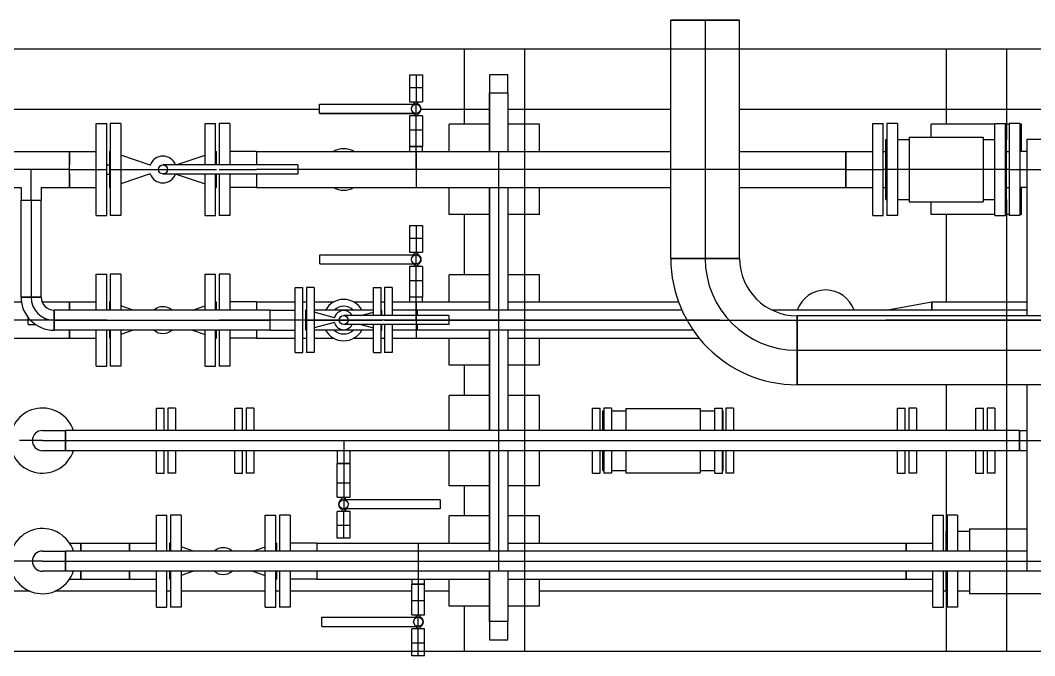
# Model space of a CAD drawing. Header units: inches. Extents: x 517790 to 538444, y 301815 to 302461.
# Drawn here: x 517889.94 to 517891.53, y 302294.278 to 302295.274 of the extents above; entities that cross this region are included whole.
import ezdxf

# ---------------------------------------------------------------- set-up
doc = ezdxf.new("R2010")
doc.units = ezdxf.units.IN
doc.header["$MEASUREMENT"] = 0
doc.layers.add('硅胶总平面底图 工艺装置区', color=253, linetype='Continuous')

msp = doc.modelspace()

# ---------------------------------------------------------------- linework, layer by layer
at = {"layer": '硅胶总平面底图 工艺装置区', "color": 253, "linetype": 'Continuous', "lineweight": -3}
for p, q in [((517891.0675, 302295.2736), (517890.9596, 302295.2736)), ((517890.9596, 302295.2736), (517891.0675, 302295.2736)), ((517890.9596, 302294.9005), (517890.9596, 302295.2736)), ((517891.0135, 302295.2736), (517891.0135, 302295.2736)), ((517891.0135, 302295.2736), (517891.0135, 302295.2736)), ((517891.0135, 302295.2736), (517891.0135, 302294.9005)), ((517891.0675, 302294.9005), (517891.0675, 302295.2736)), ((517889.1255, 302295.2287), (517890.9596, 302295.2287)), ((517890.6359, 302295.2287), (517890.7303, 302295.2287)), ((517890.6359, 302295.2287), (517890.6359, 302295.1107)), ((517890.7303, 302295.2287), (517890.7303, 302295.1107)), ((517890.7303, 302295.2287), (517890.7303, 302295.1343)), ((517890.9596, 302295.2287), (517891.0675, 302295.2287)), ((517891.0675, 302295.2287), (517891.5896, 302295.2287)), ((517891.3911, 302295.2287), (517891.3911, 302295.1107)), ((517891.3911, 302295.2287), (517891.4855, 302295.2287)), ((517891.4855, 302295.2287), (517891.4855, 302295.1107)), ((517891.4855, 302295.2287), (517891.4855, 302295.1343)), ((517890.5503, 302295.188), (517890.5604, 302295.188)), ((517890.5503, 302295.188), (517890.5503, 302295.1461)), ((517890.5604, 302295.188), (517890.5604, 302295.1678)), ((517890.5604, 302295.188), (517890.5705, 302295.188)), ((517890.5705, 302295.188), (517890.5705, 302295.1461)), ((517890.6757, 302295.1882), (517890.6757, 302295.1882)), ((517890.6757, 302295.1882), (517890.6757, 302295.1882)), ((517890.6757, 302295.1882), (517890.6757, 302295.1599)), ((517890.6757, 302295.1882), (517890.6757, 302295.1599)), ((517890.7041, 302295.1882), (517890.6757, 302295.1882)), ((517890.7041, 302295.1882), (517890.6757, 302295.1882)), ((517890.7041, 302295.1599), (517890.7041, 302295.1882)), ((517890.7041, 302295.1599), (517890.7041, 302295.1882)), ((517890.5604, 302295.1678), (517890.5503, 302295.1678)), ((517890.5604, 302295.1678), (517890.5604, 302295.1461)), ((517890.5705, 302295.1678), (517890.5604, 302295.1678)), ((517890.6757, 302295.1599), (517890.7041, 302295.1599)), ((517890.6757, 302295.1599), (517890.7041, 302295.1599)), ((517890.6757, 302295.1599), (517890.6757, 302295.1599)), ((517890.6757, 302295.1599), (517890.6757, 302295.1599)), ((517890.6757, 302295.0683), (517890.6757, 302295.1599)), ((517890.6757, 302295.1599), (517890.6757, 302295.0683)), ((517890.7041, 302295.1599), (517890.7041, 302295.0683)), ((517890.7041, 302295.1599), (517890.7041, 302295.0683)), ((517890.5503, 302295.1461), (517890.5604, 302295.1461)), ((517890.5503, 302295.1461), (517890.5503, 302295.146)), ((517890.5503, 302295.146), (517890.557, 302295.146)), ((517890.558, 302295.1428), (517890.557, 302295.1461)), ((517890.558, 302295.1428), (517890.557, 302295.146)), ((517890.5604, 302295.1461), (517890.5604, 302295.1461)), ((517890.5604, 302295.1461), (517890.5604, 302295.1461)), ((517890.5604, 302295.1461), (517890.5705, 302295.1461)), ((517890.5604, 302295.1238), (517890.5604, 302295.1461)), ((517890.5628, 302295.1428), (517890.5638, 302295.1461)), ((517890.5628, 302295.1428), (517890.5638, 302295.146)), ((517890.5638, 302295.146), (517890.5705, 302295.146)), ((517890.5705, 302295.1461), (517890.5705, 302295.146)), ((517889.1255, 302295.1343), (517890.4094, 302295.1343)), ((517890.4094, 302295.1349), (517890.4094, 302295.142)), ((517890.4094, 302295.142), (517890.5604, 302295.142)), ((517890.4094, 302295.1279), (517890.4094, 302295.1349)), ((517890.4094, 302295.1279), (517890.5604, 302295.1279)), ((517890.4094, 302295.1278), (517890.4094, 302295.1279)), ((517890.4094, 302295.1278), (517890.5563, 302295.1278)), ((517890.558, 302295.1271), (517890.557, 302295.1238)), ((517890.5628, 302295.1271), (517890.5638, 302295.1238)), ((517890.5686, 302295.1343), (517890.6757, 302295.1343)), ((517890.7041, 302295.1343), (517890.9596, 302295.1343)), ((517891.0675, 302295.1343), (517891.5594, 302295.1343)), ((517890.0593, 302295.0399), (517890.0593, 302295.1118)), ((517890.0593, 302295.1118), (517890.0758, 302295.1118)), ((517890.0758, 302295.0399), (517890.0758, 302295.1118)), ((517890.0814, 302295.1118), (517890.0814, 302295.0399)), ((517890.098, 302295.1118), (517890.0814, 302295.1118)), ((517890.098, 302295.1118), (517890.098, 302295.0399)), ((517890.2299, 302295.047), (517890.2299, 302295.1118)), ((517890.2299, 302295.1118), (517890.2464, 302295.1118)), ((517890.2464, 302295.047), (517890.2464, 302295.1118)), ((517890.252, 302295.1118), (517890.252, 302295.047)), ((517890.2686, 302295.1118), (517890.252, 302295.1118)), ((517890.2686, 302295.1118), (517890.2686, 302295.047)), ((517890.5604, 302295.1238), (517890.5503, 302295.1238)), ((517890.5503, 302295.1238), (517890.5503, 302295.0758)), ((517890.5604, 302295.1021), (517890.5604, 302295.1238)), ((517890.5705, 302295.1238), (517890.5604, 302295.1238)), ((517890.5705, 302295.1238), (517890.5705, 302295.0758)), ((517890.6757, 302295.1107), (517890.6123, 302295.1107)), ((517890.6123, 302295.0683), (517890.6123, 302295.1107)), ((517890.7539, 302295.1107), (517890.7041, 302295.1107)), ((517890.7303, 302295.1107), (517890.7303, 302294.9691)), ((517890.7539, 302295.0683), (517890.7539, 302295.1107)), ((517891.276, 302295.0399), (517891.276, 302295.1118)), ((517891.276, 302295.1118), (517891.2925, 302295.1118)), ((517891.2925, 302295.0399), (517891.2925, 302295.1118)), ((517891.2982, 302295.1118), (517891.2982, 302295.0399)), ((517891.3147, 302295.1118), (517891.2982, 302295.1118)), ((517891.3147, 302295.1118), (517891.3147, 302295.0399)), ((517891.3675, 302295.0904), (517891.3675, 302295.1107)), ((517891.4675, 302295.1107), (517891.3675, 302295.1107)), ((517891.4675, 302295.0399), (517891.4675, 302295.1118)), ((517891.4675, 302295.1118), (517891.4841, 302295.1118)), ((517891.4841, 302295.0399), (517891.4841, 302295.1118)), ((517891.4897, 302295.1107), (517891.4841, 302295.1107)), ((517891.4855, 302295.1107), (517891.4855, 302295.0866)), ((517891.4897, 302295.1118), (517891.4897, 302295.0399)), ((517891.5063, 302295.1118), (517891.4897, 302295.1118)), ((517891.5063, 302295.1118), (517891.5063, 302295.0399)), ((517891.5091, 302295.1107), (517891.5063, 302295.1107)), ((517891.5091, 302295.0683), (517891.5091, 302295.1107)), ((517890.5503, 302295.1021), (517890.5705, 302295.1021)), ((517890.5604, 302295.0758), (517890.5604, 302295.1021)), ((517891.2967, 302295.0399), (517891.2967, 302295.0866)), ((517891.2967, 302295.0866), (517891.2982, 302295.0866)), ((517891.3147, 302295.0866), (517891.3331, 302295.0866)), ((517891.3331, 302295.0904), (517891.4492, 302295.0904)), ((517891.3331, 302295.0904), (517891.3331, 302294.9894)), ((517891.4492, 302295.0904), (517891.4492, 302294.9894)), ((517891.4492, 302295.0866), (517891.4675, 302295.0866)), ((517891.4841, 302295.0866), (517891.4855, 302295.0866)), ((517891.4855, 302295.0399), (517891.4855, 302295.0866)), ((517891.5176, 302295.0871), (517891.5176, 302294.8106)), ((517891.5176, 302295.0871), (517891.5176, 302294.8106)), ((517891.612, 302295.0871), (517891.5176, 302295.0871)), ((517891.612, 302295.0871), (517891.5176, 302295.0871)), ((517889.8974, 302295.0683), (517890.0173, 302295.0683)), ((517890.0173, 302295.0114), (517890.0173, 302295.0683)), ((517890.0173, 302295.0399), (517890.0173, 302295.0683)), ((517890.0173, 302295.0683), (517890.0593, 302295.0683)), ((517890.0173, 302295.0683), (517890.0173, 302295.047)), ((517890.0173, 302295.0683), (517890.0173, 302295.0683)), ((517890.08, 302295.0683), (517890.08, 302295.0114)), ((517890.0814, 302295.0679), (517890.08, 302295.0683)), ((517890.2464, 302295.0679), (517890.2478, 302295.0683)), ((517890.2478, 302295.047), (517890.2478, 302295.0683)), ((517890.3105, 302295.0683), (517890.2686, 302295.0683)), ((517890.3105, 302295.0683), (517890.3105, 302295.047)), ((517890.3105, 302295.0683), (517890.3105, 302295.047)), ((517890.3105, 302295.0683), (517890.5604, 302295.0683)), ((517890.5503, 302295.0758), (517890.5604, 302295.0758)), ((517890.5503, 302295.0758), (517890.5503, 302295.0683)), ((517890.5503, 302295.0758), (517890.5503, 302295.0683)), ((517890.5604, 302295.0758), (517890.5503, 302295.0758)), ((517890.5604, 302295.0758), (517890.5604, 302295.0758)), ((517890.5604, 302295.0758), (517890.5604, 302295.0758)), ((517890.5604, 302295.0683), (517890.5604, 302295.0758)), ((517890.5604, 302295.0758), (517890.5705, 302295.0758)), ((517890.5604, 302295.0399), (517890.5604, 302295.0758)), ((517890.5705, 302295.0758), (517890.5604, 302295.0758)), ((517890.5604, 302295.0683), (517890.5604, 302295.0399)), ((517890.5604, 302295.0683), (517890.5604, 302295.0399)), ((517890.5604, 302295.0683), (517890.9596, 302295.0683)), ((517890.5705, 302295.0683), (517890.5705, 302295.0758)), ((517890.5705, 302295.0683), (517890.5705, 302295.0758)), ((517890.5705, 302295.0683), (517890.6757, 302295.0683)), ((517890.6899, 302295.0683), (517890.6899, 302294.4105)), ((517890.7041, 302295.0683), (517890.8472, 302295.0683)), ((517890.8472, 302295.0683), (517890.8472, 302295.0683)), ((517891.0675, 302295.0683), (517891.234, 302295.0683)), ((517891.1798, 302295.0683), (517891.1798, 302295.0683)), ((517891.234, 302295.0399), (517891.234, 302295.0683)), ((517891.234, 302295.0683), (517891.276, 302295.0683)), ((517891.234, 302295.0683), (517891.234, 302295.0399)), ((517891.2925, 302295.0683), (517891.2967, 302295.0683)), ((517891.4855, 302295.0683), (517891.4897, 302295.0683)), ((517891.5176, 302295.0683), (517891.5063, 302295.0683)), ((517890.0173, 302295.047), (517890.0173, 302295.047)), ((517890.0758, 302295.047), (517890.08, 302295.047)), ((517890.1441, 302295.0466), (517890.098, 302295.0622)), ((517890.1431, 302295.047), (517890.1442, 302295.047)), ((517890.3752, 302295.047), (517890.1639, 302295.047)), ((517890.1848, 302295.047), (517890.2299, 302295.0622)), ((517890.3752, 302295.047), (517890.3752, 302295.0399)), ((517890.0173, 302295.0399), (517889.8974, 302295.0399)), ((517889.9573, 302294.9919), (517889.9573, 302295.0399)), ((517890.0173, 302295.0399), (517890.0173, 302295.0399)), ((517890.0173, 302295.0399), (517890.0758, 302295.0399)), ((517890.0173, 302295.0114), (517890.0173, 302295.0399)), ((517890.0173, 302295.0328), (517890.0173, 302295.0328)), ((517890.0173, 302295.0328), (517890.0173, 302295.0114)), ((517890.0593, 302294.9679), (517890.0593, 302295.0399)), ((517890.0758, 302294.9679), (517890.0758, 302295.0399)), ((517890.0758, 302295.0328), (517890.08, 302295.0328)), ((517890.08, 302295.0399), (517890.2478, 302295.0399)), ((517890.0814, 302295.0399), (517890.0814, 302294.9679)), ((517890.098, 302295.0399), (517890.098, 302294.9679)), ((517890.1441, 302295.0331), (517890.098, 302295.0175)), ((517890.1431, 302295.0328), (517890.1442, 302295.0328)), ((517890.3752, 302295.0328), (517890.1639, 302295.0328)), ((517890.1848, 302295.0328), (517890.2299, 302295.0175)), ((517890.2299, 302294.9679), (517890.2299, 302295.0328)), ((517890.2464, 302294.9679), (517890.2464, 302295.0328)), ((517890.2478, 302295.0114), (517890.2478, 302295.0328)), ((517890.252, 302295.0399), (517890.3105, 302295.0399)), ((517890.252, 302295.0328), (517890.252, 302294.9679)), ((517890.2686, 302295.0328), (517890.2686, 302294.9679)), ((517890.3752, 302295.0399), (517890.3105, 302295.0399)), ((517890.3105, 302295.0328), (517890.3105, 302295.0114)), ((517890.3105, 302295.0328), (517890.3105, 302295.0114)), ((517890.3752, 302295.0399), (517890.3752, 302295.0328)), ((517890.5604, 302295.0399), (517890.3752, 302295.0399)), ((517890.5604, 302295.0399), (517890.5604, 302295.0399)), ((517890.8472, 302295.0399), (517890.5604, 302295.0399)), ((517890.9596, 302295.0399), (517890.5604, 302295.0399)), ((517890.5604, 302295.0399), (517890.5604, 302295.0114)), ((517890.5604, 302295.0399), (517890.5604, 302295.0114)), ((517890.5604, 302295.0399), (517890.5604, 302295.0399)), ((517890.5604, 302295.0399), (517890.5604, 302295.0399)), ((517891.0675, 302295.0399), (517890.9596, 302295.0399)), ((517891.234, 302295.0399), (517891.0675, 302295.0399)), ((517891.234, 302295.0399), (517891.2925, 302295.0399)), ((517891.234, 302295.0114), (517891.234, 302295.0399)), ((517891.234, 302295.0399), (517891.234, 302295.0114)), ((517891.276, 302294.9679), (517891.276, 302295.0399)), ((517891.2925, 302294.9679), (517891.2925, 302295.0399)), ((517891.2967, 302295.0399), (517891.2925, 302295.0399)), ((517891.4855, 302295.0399), (517891.2967, 302295.0399)), ((517891.2967, 302294.9931), (517891.2967, 302295.0399)), ((517891.2982, 302295.0399), (517891.2982, 302294.9679)), ((517891.3147, 302295.0399), (517891.3147, 302294.9679)), ((517891.4675, 302294.9679), (517891.4675, 302295.0399)), ((517891.4841, 302294.9679), (517891.4841, 302295.0399)), ((517891.4897, 302295.0399), (517891.4855, 302295.0399)), ((517891.4855, 302294.9931), (517891.4855, 302295.0399)), ((517891.4897, 302295.0399), (517891.5176, 302295.0399)), ((517891.4897, 302295.0399), (517891.4897, 302294.9679)), ((517891.5063, 302295.0399), (517891.5063, 302294.9679)), ((517891.5176, 302295.0399), (517891.5482, 302295.0399)), ((517889.8974, 302295.0114), (517889.9416, 302295.0114)), ((517889.9416, 302295.0114), (517889.9416, 302294.9919)), ((517889.9731, 302295.0114), (517890.0173, 302295.0114)), ((517889.9731, 302295.0114), (517889.9731, 302294.9919)), ((517890.0173, 302295.0114), (517890.0593, 302295.0114)), ((517890.0173, 302295.0114), (517890.0173, 302295.0114)), ((517890.0814, 302295.0119), (517890.08, 302295.0114)), ((517890.2464, 302295.0119), (517890.2478, 302295.0114)), ((517890.3105, 302295.0114), (517890.2686, 302295.0114)), ((517890.3105, 302295.0114), (517890.5604, 302295.0114)), ((517890.5604, 302295.0114), (517890.9596, 302295.0114)), ((517890.6123, 302294.9691), (517890.6123, 302295.0114)), ((517890.6757, 302294.8196), (517890.6757, 302295.0114)), ((517890.6757, 302295.0114), (517890.6757, 302294.8196)), ((517890.7041, 302295.0114), (517890.7041, 302294.8196)), ((517890.7041, 302295.0114), (517890.7041, 302294.8196)), ((517890.7539, 302294.9691), (517890.7539, 302295.0114)), ((517891.0675, 302295.0114), (517891.234, 302295.0114)), ((517891.234, 302295.0114), (517891.276, 302295.0114)), ((517891.2925, 302295.0114), (517891.2967, 302295.0114)), ((517891.4855, 302295.0114), (517891.4897, 302295.0114)), ((517891.5176, 302295.0114), (517891.5063, 302295.0114)), ((517891.5091, 302294.9691), (517891.5091, 302295.0114)), ((517889.9416, 302294.9919), (517889.9731, 302294.9919)), ((517889.9416, 302294.9919), (517889.9731, 302294.9919)), ((517889.9416, 302294.8398), (517889.9416, 302294.9919)), ((517889.9573, 302294.9919), (517889.9573, 302294.9919)), ((517889.9573, 302294.9919), (517889.9573, 302294.8398)), ((517889.9731, 302294.8398), (517889.9731, 302294.9919)), ((517891.2967, 302294.9931), (517891.2982, 302294.9931)), ((517891.3147, 302294.9931), (517891.3331, 302294.9931)), ((517891.3331, 302294.9894), (517891.4492, 302294.9894)), ((517891.3675, 302294.9691), (517891.3675, 302294.9894)), ((517891.4492, 302294.9931), (517891.4675, 302294.9931)), ((517891.4841, 302294.9931), (517891.4855, 302294.9931)), ((517891.4855, 302294.9931), (517891.4855, 302294.9691)), ((517890.0593, 302294.9679), (517890.0758, 302294.9679)), ((517890.098, 302294.9679), (517890.0814, 302294.9679)), ((517890.2299, 302294.9679), (517890.2464, 302294.9679)), ((517890.2686, 302294.9679), (517890.252, 302294.9679)), ((517890.6757, 302294.9691), (517890.6123, 302294.9691)), ((517890.6359, 302294.9691), (517890.6359, 302294.8747)), ((517890.7539, 302294.9691), (517890.7041, 302294.9691)), ((517890.7303, 302294.9691), (517890.7303, 302294.8747)), ((517891.276, 302294.9679), (517891.2925, 302294.9679)), ((517891.3147, 302294.9679), (517891.2982, 302294.9679)), ((517891.4675, 302294.9691), (517891.3675, 302294.9691)), ((517891.3911, 302294.9691), (517891.3911, 302294.8323)), ((517891.4675, 302294.9679), (517891.4841, 302294.9679)), ((517891.4897, 302294.9691), (517891.4841, 302294.9691)), ((517891.4855, 302294.9691), (517891.4855, 302294.8323)), ((517891.5063, 302294.9679), (517891.4897, 302294.9679)), ((517891.5091, 302294.9691), (517891.5063, 302294.9691)), ((517890.5504, 302294.952), (517890.5605, 302294.952)), ((517890.5504, 302294.952), (517890.5504, 302294.9101)), ((517890.5605, 302294.952), (517890.5605, 302294.9318)), ((517890.5605, 302294.952), (517890.5706, 302294.952)), ((517890.5706, 302294.952), (517890.5706, 302294.9101)), ((517890.5605, 302294.9318), (517890.5504, 302294.9318)), ((517890.5706, 302294.9318), (517890.5605, 302294.9318)), ((517890.5605, 302294.9318), (517890.5605, 302294.9101)), ((517890.4095, 302294.8989), (517890.4095, 302294.906)), ((517890.4095, 302294.906), (517890.5605, 302294.906)), ((517890.5504, 302294.9101), (517890.5605, 302294.9101)), ((517890.5581, 302294.9068), (517890.5571, 302294.9101)), ((517890.5605, 302294.8878), (517890.5605, 302294.9101)), ((517890.5605, 302294.9101), (517890.5605, 302294.9101)), ((517890.5605, 302294.9101), (517890.5605, 302294.9101)), ((517890.5605, 302294.9101), (517890.5706, 302294.9101)), ((517890.5629, 302294.9068), (517890.5639, 302294.9101)), ((517890.4095, 302294.8919), (517890.4095, 302294.8989)), ((517890.4095, 302294.8919), (517890.5605, 302294.8919)), ((517890.5706, 302294.8878), (517890.5504, 302294.8878)), ((517890.5504, 302294.8878), (517890.5504, 302294.8398)), ((517890.5581, 302294.8911), (517890.5571, 302294.8878)), ((517890.5605, 302294.8661), (517890.5605, 302294.8878)), ((517890.5629, 302294.8911), (517890.5639, 302294.8878)), ((517890.5706, 302294.8878), (517890.5706, 302294.8398)), ((517891.0675, 302294.9005), (517890.9596, 302294.9005)), ((517890.9596, 302294.9005), (517891.0675, 302294.9005)), ((517891.0135, 302294.9005), (517891.0135, 302294.9005)), ((517891.0135, 302294.9005), (517891.0135, 302294.9005)), ((517890.0593, 302294.8196), (517890.0593, 302294.8758)), ((517890.0593, 302294.8758), (517890.0758, 302294.8758)), ((517890.0758, 302294.8196), (517890.0758, 302294.8758)), ((517890.0814, 302294.8758), (517890.0814, 302294.8196)), ((517890.098, 302294.8758), (517890.0814, 302294.8758)), ((517890.098, 302294.8758), (517890.098, 302294.8196)), ((517890.2299, 302294.8196), (517890.2299, 302294.8758)), ((517890.2299, 302294.8758), (517890.2464, 302294.8758)), ((517890.2464, 302294.8196), (517890.2464, 302294.8758)), ((517890.252, 302294.8758), (517890.252, 302294.8196)), ((517890.2686, 302294.8758), (517890.252, 302294.8758)), ((517890.2686, 302294.8758), (517890.2686, 302294.8196)), ((517890.6757, 302294.8747), (517890.6123, 302294.8747)), ((517890.6123, 302294.8323), (517890.6123, 302294.8747)), ((517890.7539, 302294.8747), (517890.7041, 302294.8747)), ((517890.7303, 302294.8747), (517890.7303, 302294.7331)), ((517890.7539, 302294.8323), (517890.7539, 302294.8747)), ((517890.5504, 302294.8661), (517890.5706, 302294.8661)), ((517890.5605, 302294.8398), (517890.5605, 302294.8661)), ((517890.3709, 302294.8039), (517890.3709, 302294.8548)), ((517890.3709, 302294.8548), (517890.383, 302294.8548)), ((517890.383, 302294.8039), (517890.383, 302294.8548)), ((517890.3886, 302294.8548), (517890.3886, 302294.8039)), ((517890.4007, 302294.8548), (517890.3886, 302294.8548)), ((517890.4007, 302294.8548), (517890.4007, 302294.8039)), ((517890.4936, 302294.811), (517890.4936, 302294.8548)), ((517890.4936, 302294.8548), (517890.5056, 302294.8548)), ((517890.5056, 302294.811), (517890.5056, 302294.8548)), ((517890.5113, 302294.8548), (517890.5113, 302294.811)), ((517890.5233, 302294.8548), (517890.5113, 302294.8548)), ((517890.5233, 302294.8548), (517890.5233, 302294.811)), ((517889.919, 302294.8323), (517889.9421, 302294.8323)), ((517889.9731, 302294.8398), (517889.9416, 302294.8398)), ((517889.9416, 302294.8398), (517889.9731, 302294.8398)), ((517889.9573, 302294.8398), (517889.9573, 302294.8398)), ((517889.9573, 302294.8398), (517889.9573, 302294.8398)), ((517889.9746, 302294.8323), (517890.0173, 302294.8323)), ((517890.0173, 302294.8196), (517890.0173, 302294.8323)), ((517890.0173, 302294.8323), (517890.0593, 302294.8323)), ((517890.0173, 302294.8323), (517890.0173, 302294.8196)), ((517890.08, 302294.8323), (517890.08, 302294.8196)), ((517890.0814, 302294.8319), (517890.08, 302294.8323)), ((517890.1175, 302294.8196), (517890.098, 302294.8262)), ((517890.2104, 302294.8196), (517890.2299, 302294.8262)), ((517890.2464, 302294.8319), (517890.2478, 302294.8323)), ((517890.2478, 302294.8196), (517890.2478, 302294.8323)), ((517890.3105, 302294.8323), (517890.2686, 302294.8323)), ((517890.3105, 302294.8323), (517890.3105, 302294.8196)), ((517890.3105, 302294.8323), (517890.3105, 302294.8196)), ((517890.3105, 302294.8323), (517890.3709, 302294.8323)), ((517890.383, 302294.8323), (517890.3886, 302294.8323)), ((517890.4007, 302294.8323), (517890.4315, 302294.8323)), ((517890.463, 302294.8323), (517890.4936, 302294.8323)), ((517890.5056, 302294.8323), (517890.5113, 302294.8323)), ((517890.5233, 302294.8323), (517890.5605, 302294.8323)), ((517890.5504, 302294.8398), (517890.5504, 302294.8323)), ((517890.5706, 302294.8398), (517890.5504, 302294.8398)), ((517890.5605, 302294.8398), (517890.5605, 302294.8398)), ((517890.5605, 302294.8398), (517890.5605, 302294.8398)), ((517890.5605, 302294.8323), (517890.5605, 302294.8398)), ((517890.5605, 302294.8398), (517890.5605, 302294.8398)), ((517890.5605, 302294.8039), (517890.5605, 302294.8323)), ((517890.5605, 302294.8323), (517890.5605, 302294.7754)), ((517890.5605, 302294.8323), (517890.6757, 302294.8323)), ((517890.5706, 302294.8323), (517890.5706, 302294.8398)), ((517890.7041, 302294.8323), (517890.9717, 302294.8323)), ((517891.2967, 302294.8196), (517891.3686, 302294.8323)), ((517891.3686, 302294.8323), (517891.3686, 302294.8196)), ((517891.3686, 302294.8323), (517891.5176, 302294.8323)), ((517891.3686, 302294.8196), (517891.3686, 302294.8323)), ((517891.4855, 302294.8323), (517891.4855, 302294.7027)), ((517889.9933, 302294.7881), (517889.9933, 302294.8196)), ((517890.3321, 302294.8196), (517889.9933, 302294.8196)), ((517889.9933, 302294.8196), (517889.9933, 302294.7881)), ((517890.3321, 302294.8039), (517890.3321, 302294.8196)), ((517890.3321, 302294.8196), (517890.3709, 302294.8196)), ((517890.3321, 302294.7881), (517890.3321, 302294.8196)), ((517890.3872, 302294.8196), (517890.3872, 302294.7881)), ((517890.3886, 302294.8193), (517890.3872, 302294.8196)), ((517890.4472, 302294.8196), (517890.4007, 302294.8196)), ((517890.4326, 302294.8077), (517890.4007, 302294.8161)), ((517890.612, 302294.811), (517890.4471, 302294.811)), ((517890.4936, 302294.8196), (517890.4472, 302294.8196)), ((517890.474, 302294.811), (517890.4936, 302294.8161)), ((517890.5056, 302294.8193), (517890.5071, 302294.8196)), ((517890.5071, 302294.811), (517890.5071, 302294.8196)), ((517890.5621, 302294.8196), (517890.5233, 302294.8196)), ((517890.5621, 302294.8196), (517890.5621, 302294.811)), ((517890.5621, 302294.811), (517890.5621, 302294.8196)), ((517890.9769, 302294.8196), (517890.5621, 302294.8196)), ((517890.612, 302294.811), (517890.612, 302294.8039)), ((517891.5176, 302294.8196), (517891.1181, 302294.8196)), ((517891.1574, 302294.8106), (517891.1574, 302294.7027)), ((517891.1574, 302294.7027), (517891.1574, 302294.8106)), ((517893.5337, 302294.8106), (517891.1574, 302294.8106)), ((517891.2967, 302294.8196), (517891.2967, 302294.8196)), ((517891.2967, 302294.8196), (517891.2967, 302294.8196)), ((517891.2967, 302294.8196), (517891.2967, 302294.8196)), ((517889.9526, 302294.8039), (517889.919, 302294.8039)), ((517889.9526, 302294.8039), (517889.9526, 302294.8079)), ((517890.0173, 302294.8039), (517889.9526, 302294.8039)), ((517889.9526, 302294.7968), (517889.9526, 302294.8039)), ((517889.9526, 302294.7968), (517889.9646, 302294.7968)), ((517889.9933, 302294.8039), (517890.3321, 302294.8039)), ((517889.9933, 302294.8039), (517889.9933, 302294.8039)), ((517889.9933, 302294.8039), (517889.9933, 302294.8039)), ((517890.0758, 302294.8039), (517890.0173, 302294.8039)), ((517890.08, 302294.8039), (517890.2478, 302294.8039)), ((517890.3105, 302294.8039), (517890.252, 302294.8039)), ((517890.383, 302294.8039), (517890.3105, 302294.8039)), ((517890.383, 302294.8039), (517890.3321, 302294.8039)), ((517890.3321, 302294.7881), (517890.3321, 302294.8039)), ((517890.3709, 302294.7529), (517890.3709, 302294.8039)), ((517890.383, 302294.7529), (517890.383, 302294.8039)), ((517890.3872, 302294.8039), (517890.383, 302294.8039)), ((517890.3872, 302294.8039), (517890.5071, 302294.8039)), ((517890.4472, 302294.8039), (517890.3872, 302294.8039)), ((517890.3886, 302294.8039), (517890.3886, 302294.7529)), ((517890.4007, 302294.8039), (517890.4007, 302294.7529)), ((517890.4326, 302294.8001), (517890.4007, 302294.7917)), ((517890.612, 302294.7968), (517890.4471, 302294.7968)), ((517890.4472, 302294.8039), (517890.4472, 302294.8039)), ((517890.4472, 302294.8039), (517890.4472, 302294.8039)), ((517890.5605, 302294.8039), (517890.4472, 302294.8039)), ((517890.474, 302294.7968), (517890.4936, 302294.7917)), ((517890.4936, 302294.7529), (517890.4936, 302294.7968)), ((517890.5056, 302294.7529), (517890.5056, 302294.7968)), ((517890.5071, 302294.7881), (517890.5071, 302294.7968)), ((517890.5113, 302294.8039), (517890.5621, 302294.8039)), ((517890.5113, 302294.7968), (517890.5113, 302294.7529)), ((517890.5233, 302294.7968), (517890.5233, 302294.7529)), ((517891.036, 302294.8039), (517890.5605, 302294.8039)), ((517890.5605, 302294.8039), (517890.5605, 302294.8039)), ((517890.5605, 302294.8039), (517890.5605, 302294.8039)), ((517890.5621, 302294.8039), (517890.612, 302294.8039)), ((517890.5621, 302294.7968), (517890.5621, 302294.7881)), ((517890.5621, 302294.7881), (517890.5621, 302294.7968)), ((517890.612, 302294.8039), (517890.612, 302294.7968)), ((517890.612, 302294.8039), (517890.9848, 302294.8039)), ((517890.9848, 302294.8039), (517892.2714, 302294.8039)), ((517891.036, 302294.8039), (517891.1079, 302294.8039)), ((517891.3686, 302294.8039), (517891.2967, 302294.8039)), ((517891.9185, 302294.8039), (517891.3686, 302294.8039)), ((517890.3321, 302294.7881), (517889.9933, 302294.7881)), ((517890.0173, 302294.7754), (517890.0173, 302294.7881)), ((517890.0173, 302294.7881), (517890.0173, 302294.7754)), ((517890.0593, 302294.7319), (517890.0593, 302294.7881)), ((517890.0758, 302294.7319), (517890.0758, 302294.7881)), ((517890.08, 302294.7881), (517890.08, 302294.7754)), ((517890.0814, 302294.7881), (517890.0814, 302294.7319)), ((517890.098, 302294.7881), (517890.098, 302294.7319)), ((517890.1174, 302294.7881), (517890.098, 302294.7815)), ((517890.2104, 302294.7881), (517890.2299, 302294.7815)), ((517890.2299, 302294.7319), (517890.2299, 302294.7881)), ((517890.2464, 302294.7319), (517890.2464, 302294.7881)), ((517890.2478, 302294.7754), (517890.2478, 302294.7881)), ((517890.252, 302294.7881), (517890.252, 302294.7319)), ((517890.2686, 302294.7881), (517890.2686, 302294.7319)), ((517890.3105, 302294.7881), (517890.3105, 302294.7754)), ((517890.3105, 302294.7881), (517890.3105, 302294.7754)), ((517890.3321, 302294.7881), (517890.3709, 302294.7881)), ((517890.3886, 302294.7885), (517890.3872, 302294.7881)), ((517890.4472, 302294.7882), (517890.4007, 302294.7882)), ((517890.4936, 302294.7882), (517890.4472, 302294.7882)), ((517890.5056, 302294.7885), (517890.5071, 302294.7881)), ((517890.5621, 302294.7881), (517890.5233, 302294.7881)), ((517890.9946, 302294.7881), (517890.5621, 302294.7881)), ((517890.6757, 302294.6308), (517890.6757, 302294.7881)), ((517890.6757, 302294.7881), (517890.6757, 302294.6308)), ((517890.7041, 302294.7881), (517890.7041, 302294.6308)), ((517890.7041, 302294.7881), (517890.7041, 302294.6308)), ((517889.919, 302294.7754), (517890.0173, 302294.7754)), ((517890.0173, 302294.7754), (517890.0593, 302294.7754)), ((517890.0814, 302294.7759), (517890.08, 302294.7754)), ((517890.2464, 302294.7759), (517890.2478, 302294.7754)), ((517890.3105, 302294.7754), (517890.2686, 302294.7754)), ((517890.3105, 302294.7754), (517890.3709, 302294.7754)), ((517890.383, 302294.7754), (517890.3886, 302294.7754)), ((517890.4007, 302294.7754), (517890.4315, 302294.7754)), ((517890.463, 302294.7754), (517890.4936, 302294.7754)), ((517890.5056, 302294.7754), (517890.5113, 302294.7754)), ((517890.5233, 302294.7754), (517890.5605, 302294.7754)), ((517890.5605, 302294.7754), (517890.6757, 302294.7754)), ((517890.6123, 302294.7331), (517890.6123, 302294.7754)), ((517890.7041, 302294.7754), (517891.0042, 302294.7754)), ((517890.7539, 302294.7331), (517890.7539, 302294.7754)), ((517890.3709, 302294.7529), (517890.383, 302294.7529)), ((517890.4007, 302294.7529), (517890.3886, 302294.7529)), ((517890.4936, 302294.7529), (517890.5056, 302294.7529)), ((517890.5233, 302294.7529), (517890.5113, 302294.7529)), ((517891.1574, 302294.7567), (517891.1574, 302294.7567)), ((517891.1574, 302294.7567), (517891.1574, 302294.7567)), ((517891.1574, 302294.7567), (517893.5337, 302294.7567)), ((517890.0593, 302294.7319), (517890.0758, 302294.7319)), ((517890.098, 302294.7319), (517890.0814, 302294.7319)), ((517890.2299, 302294.7319), (517890.2464, 302294.7319)), ((517890.2686, 302294.7319), (517890.252, 302294.7319)), ((517890.6757, 302294.7331), (517890.6123, 302294.7331)), ((517890.6359, 302294.7331), (517890.6359, 302294.6859)), ((517890.7539, 302294.7331), (517890.7041, 302294.7331)), ((517890.7303, 302294.7331), (517890.7303, 302294.6859)), ((517893.5337, 302294.7027), (517891.1574, 302294.7027)), ((517891.3911, 302294.7027), (517891.3911, 302294.6308)), ((517891.4855, 302294.7027), (517891.4855, 302294.6308)), ((517891.5176, 302294.7027), (517891.5176, 302294.4263)), ((517891.5176, 302294.7027), (517891.5176, 302294.4263)), ((517890.6757, 302294.6859), (517890.6123, 302294.6859)), ((517890.6123, 302294.6308), (517890.6123, 302294.6859)), ((517890.7539, 302294.6859), (517890.7041, 302294.6859)), ((517890.7303, 302294.6859), (517890.7303, 302294.5443)), ((517890.7539, 302294.6308), (517890.7539, 302294.6859)), ((517890.1538, 302294.6308), (517890.1538, 302294.666)), ((517890.1538, 302294.666), (517890.1659, 302294.666)), ((517890.1659, 302294.6308), (517890.1659, 302294.666)), ((517890.1715, 302294.666), (517890.1715, 302294.6308)), ((517890.1835, 302294.666), (517890.1715, 302294.666)), ((517890.1835, 302294.666), (517890.1835, 302294.6308)), ((517890.2765, 302294.6308), (517890.2765, 302294.666)), ((517890.2765, 302294.666), (517890.2885, 302294.666)), ((517890.2885, 302294.6308), (517890.2885, 302294.666)), ((517890.2941, 302294.666), (517890.2941, 302294.6308)), ((517890.3062, 302294.666), (517890.2941, 302294.666)), ((517890.3062, 302294.666), (517890.3062, 302294.6308)), ((517890.8368, 302294.6308), (517890.8368, 302294.666)), ((517890.8368, 302294.666), (517890.8488, 302294.666)), ((517890.8488, 302294.6308), (517890.8488, 302294.666)), ((517890.8545, 302294.666), (517890.8545, 302294.6308)), ((517890.8665, 302294.666), (517890.8545, 302294.666)), ((517890.8665, 302294.666), (517890.8665, 302294.6308)), ((517890.8894, 302294.6656), (517891.0055, 302294.6656)), ((517890.8894, 302294.6656), (517890.8894, 302294.6308)), ((517891.0055, 302294.6656), (517891.0055, 302294.6308)), ((517891.0284, 302294.6308), (517891.0284, 302294.666)), ((517891.0284, 302294.666), (517891.0404, 302294.666)), ((517891.0404, 302294.6308), (517891.0404, 302294.666)), ((517891.046, 302294.666), (517891.046, 302294.6308)), ((517891.0581, 302294.666), (517891.046, 302294.666)), ((517891.0581, 302294.666), (517891.0581, 302294.6308)), ((517891.3149, 302294.6308), (517891.3149, 302294.666)), ((517891.3149, 302294.666), (517891.327, 302294.666)), ((517891.327, 302294.6308), (517891.327, 302294.666)), ((517891.3326, 302294.666), (517891.3326, 302294.6308)), ((517891.3446, 302294.666), (517891.3326, 302294.666)), ((517891.3446, 302294.666), (517891.3446, 302294.6308)), ((517891.4376, 302294.6308), (517891.4376, 302294.666)), ((517891.4376, 302294.666), (517891.4496, 302294.666)), ((517891.4496, 302294.6308), (517891.4496, 302294.666)), ((517891.4553, 302294.666), (517891.4553, 302294.6308)), ((517891.4673, 302294.666), (517891.4553, 302294.666)), ((517891.4673, 302294.666), (517891.4673, 302294.6308)), ((517890.853, 302294.6308), (517890.853, 302294.6618)), ((517890.853, 302294.6618), (517890.8545, 302294.6618)), ((517890.8665, 302294.6618), (517890.8894, 302294.6618)), ((517891.0055, 302294.6618), (517891.0284, 302294.6618)), ((517891.0404, 302294.6618), (517891.0418, 302294.6618)), ((517891.0418, 302294.6308), (517891.0418, 302294.6618)), ((517889.9751, 302294.6308), (517890.0111, 302294.6308)), ((517890.0111, 302294.6151), (517890.0111, 302294.6308)), ((517891.5061, 302294.6308), (517890.0111, 302294.6308)), ((517890.0111, 302294.6308), (517890.0111, 302294.5993)), ((517891.4855, 302294.6308), (517891.4855, 302294.5993)), ((517891.5061, 302294.6308), (517891.5061, 302294.5993)), ((517891.5061, 302294.6308), (517891.5176, 302294.6308)), ((517891.5061, 302294.6151), (517891.5061, 302294.6308)), ((517889.9751, 302294.6151), (517889.9392, 302294.6151)), ((517889.9751, 302294.6151), (517890.0111, 302294.6151)), ((517890.0111, 302294.6151), (517891.5061, 302294.6151)), ((517890.0111, 302294.5993), (517890.0111, 302294.6151)), ((517890.0111, 302294.6151), (517890.0111, 302294.6151)), ((517890.0111, 302294.6151), (517890.0111, 302294.6151)), ((517890.4471, 302294.6151), (517890.4471, 302294.5993)), ((517891.5061, 302294.6151), (517891.5061, 302294.6151)), ((517891.5061, 302294.6151), (517891.5061, 302294.6151)), ((517891.5061, 302294.6151), (517891.5176, 302294.6151)), ((517891.5061, 302294.5993), (517891.5061, 302294.6151)), ((517891.5176, 302294.6151), (517891.5421, 302294.6151)), ((517890.0111, 302294.5993), (517889.9751, 302294.5993)), ((517891.5061, 302294.5993), (517890.0111, 302294.5993)), ((517890.1538, 302294.5641), (517890.1538, 302294.5993)), ((517890.1659, 302294.5641), (517890.1659, 302294.5993)), ((517890.1715, 302294.5993), (517890.1715, 302294.5641)), ((517890.1835, 302294.5993), (517890.1835, 302294.5641)), ((517890.2765, 302294.5641), (517890.2765, 302294.5993)), ((517890.2885, 302294.5641), (517890.2885, 302294.5993)), ((517890.2941, 302294.5993), (517890.2941, 302294.5641)), ((517890.3062, 302294.5993), (517890.3062, 302294.5641)), ((517890.437, 302294.5993), (517890.437, 302294.5791)), ((517890.4471, 302294.5993), (517890.4471, 302294.5791)), ((517890.4572, 302294.5791), (517890.4572, 302294.5993)), ((517890.6123, 302294.5443), (517890.6123, 302294.5993)), ((517890.6757, 302294.442), (517890.6757, 302294.5993)), ((517890.6757, 302294.5993), (517890.6757, 302294.442)), ((517890.7041, 302294.5993), (517890.7041, 302294.442)), ((517890.7041, 302294.5993), (517890.7041, 302294.442)), ((517890.7539, 302294.5443), (517890.7539, 302294.5993)), ((517890.8368, 302294.5641), (517890.8368, 302294.5993)), ((517890.8488, 302294.5641), (517890.8488, 302294.5993)), ((517890.853, 302294.5683), (517890.853, 302294.5993)), ((517890.8545, 302294.5993), (517890.8545, 302294.5641)), ((517890.8665, 302294.5993), (517890.8665, 302294.5641)), ((517890.8894, 302294.5993), (517890.8894, 302294.5646)), ((517891.0055, 302294.5993), (517891.0055, 302294.5646)), ((517891.0284, 302294.5641), (517891.0284, 302294.5993)), ((517891.0404, 302294.5641), (517891.0404, 302294.5993)), ((517891.0418, 302294.5683), (517891.0418, 302294.5993)), ((517891.046, 302294.5993), (517891.046, 302294.5641)), ((517891.0581, 302294.5993), (517891.0581, 302294.5641)), ((517891.3149, 302294.5641), (517891.3149, 302294.5993)), ((517891.327, 302294.5641), (517891.327, 302294.5993)), ((517891.3326, 302294.5993), (517891.3326, 302294.5641)), ((517891.3446, 302294.5993), (517891.3446, 302294.5641)), ((517891.3911, 302294.5993), (517891.3911, 302294.473)), ((517891.4376, 302294.5641), (517891.4376, 302294.5993)), ((517891.4496, 302294.5641), (517891.4496, 302294.5993)), ((517891.4553, 302294.5993), (517891.4553, 302294.5641)), ((517891.4673, 302294.5993), (517891.4673, 302294.5641)), ((517891.4855, 302294.5993), (517891.4855, 302294.4768)), ((517891.5176, 302294.5993), (517891.5061, 302294.5993)), ((517890.437, 302294.5791), (517890.4572, 302294.5791)), ((517890.437, 302294.5266), (517890.437, 302294.5791)), ((517890.4471, 302294.5791), (517890.437, 302294.5791)), ((517890.4471, 302294.5791), (517890.4471, 302294.5483)), ((517890.4471, 302294.5791), (517890.4471, 302294.5791)), ((517890.4471, 302294.5791), (517890.4471, 302294.5791)), ((517890.4572, 302294.5791), (517890.4471, 302294.5791)), ((517890.4572, 302294.5266), (517890.4572, 302294.5791)), ((517890.1538, 302294.5641), (517890.1659, 302294.5641)), ((517890.1835, 302294.5641), (517890.1715, 302294.5641)), ((517890.2765, 302294.5641), (517890.2885, 302294.5641)), ((517890.3062, 302294.5641), (517890.2941, 302294.5641)), ((517890.8368, 302294.5641), (517890.8488, 302294.5641)), ((517890.853, 302294.5683), (517890.8545, 302294.5683)), ((517890.8665, 302294.5641), (517890.8545, 302294.5641)), ((517890.8665, 302294.5683), (517890.8894, 302294.5683)), ((517890.8894, 302294.5646), (517891.0055, 302294.5646)), ((517891.0055, 302294.5683), (517891.0284, 302294.5683)), ((517891.0284, 302294.5641), (517891.0404, 302294.5641)), ((517891.0404, 302294.5683), (517891.0418, 302294.5683)), ((517891.0581, 302294.5641), (517891.046, 302294.5641)), ((517891.3149, 302294.5641), (517891.327, 302294.5641)), ((517891.3446, 302294.5641), (517891.3326, 302294.5641)), ((517891.4376, 302294.5641), (517891.4496, 302294.5641)), ((517891.4673, 302294.5641), (517891.4553, 302294.5641)), ((517890.4572, 302294.5483), (517890.437, 302294.5483)), ((517890.4471, 302294.5483), (517890.4471, 302294.5266)), ((517890.6757, 302294.5443), (517890.6123, 302294.5443)), ((517890.6359, 302294.5443), (517890.6359, 302294.4971)), ((517890.7539, 302294.5443), (517890.7041, 302294.5443)), ((517890.7303, 302294.5443), (517890.7303, 302294.4971)), ((517890.437, 302294.5266), (517890.4572, 302294.5266)), ((517890.4447, 302294.5233), (517890.4437, 302294.5266)), ((517890.4471, 302294.5266), (517890.4471, 302294.5043)), ((517890.5982, 302294.5225), (517890.4471, 302294.5225)), ((517890.4495, 302294.5233), (517890.4505, 302294.5266)), ((517890.5982, 302294.5225), (517890.5982, 302294.5154)), ((517890.4447, 302294.5076), (517890.4437, 302294.5043)), ((517890.5982, 302294.5084), (517890.4471, 302294.5084)), ((517890.4495, 302294.5076), (517890.4505, 302294.5043)), ((517890.5982, 302294.5154), (517890.5982, 302294.5084)), ((517890.1537, 302294.442), (517890.1537, 302294.4982)), ((517890.1537, 302294.4982), (517890.1702, 302294.4982)), ((517890.1702, 302294.442), (517890.1702, 302294.4982)), ((517890.1758, 302294.4982), (517890.1758, 302294.442)), ((517890.1924, 302294.4982), (517890.1758, 302294.4982)), ((517890.1924, 302294.4982), (517890.1924, 302294.442)), ((517890.3243, 302294.442), (517890.3243, 302294.4982)), ((517890.3243, 302294.4982), (517890.3408, 302294.4982)), ((517890.3408, 302294.442), (517890.3408, 302294.4982)), ((517890.3464, 302294.4982), (517890.3464, 302294.442)), ((517890.363, 302294.4982), (517890.3464, 302294.4982)), ((517890.363, 302294.4982), (517890.363, 302294.442)), ((517890.4471, 302294.5043), (517890.437, 302294.5043)), ((517890.437, 302294.4624), (517890.437, 302294.5043)), ((517890.4471, 302294.4826), (517890.4471, 302294.5043)), ((517890.4471, 302294.5043), (517890.4471, 302294.5043)), ((517890.4471, 302294.5043), (517890.4471, 302294.5043)), ((517890.4572, 302294.5043), (517890.4471, 302294.5043)), ((517890.4572, 302294.4624), (517890.4572, 302294.5043)), ((517890.6757, 302294.4971), (517890.6123, 302294.4971)), ((517890.6123, 302294.4547), (517890.6123, 302294.4971)), ((517890.7539, 302294.4971), (517890.7041, 302294.4971)), ((517890.7303, 302294.4971), (517890.7303, 302294.2847)), ((517890.7539, 302294.4547), (517890.7539, 302294.4971)), ((517891.3704, 302294.442), (517891.3704, 302294.4982)), ((517891.3704, 302294.4982), (517891.3869, 302294.4982)), ((517891.3869, 302294.442), (517891.3869, 302294.4982)), ((517891.3926, 302294.4982), (517891.3926, 302294.442)), ((517891.4091, 302294.4982), (517891.3926, 302294.4982)), ((517891.4091, 302294.4982), (517891.4091, 302294.442)), ((517890.437, 302294.4826), (517890.4471, 302294.4826)), ((517890.4471, 302294.4624), (517890.4471, 302294.4826)), ((517890.4471, 302294.4826), (517890.4572, 302294.4826)), ((517891.4275, 302294.4768), (517891.5176, 302294.4768)), ((517891.4275, 302294.4768), (517891.4275, 302294.442)), ((517891.4855, 302294.4768), (517891.4855, 302294.2847)), ((517890.4471, 302294.4624), (517890.437, 302294.4624)), ((517890.4572, 302294.4624), (517890.4471, 302294.4624)), ((517891.3911, 302294.442), (517891.3911, 302294.473)), ((517891.3911, 302294.473), (517891.3926, 302294.473)), ((517891.4091, 302294.473), (517891.4275, 302294.473)), ((517890.0174, 302294.4547), (517890.0351, 302294.4547)), ((517890.0351, 302294.4547), (517890.0351, 302294.442)), ((517890.0351, 302294.4547), (517890.1117, 302294.4547)), ((517890.0351, 302294.442), (517890.0351, 302294.4547)), ((517890.1117, 302294.4547), (517890.1117, 302294.442)), ((517890.1117, 302294.442), (517890.1117, 302294.4547)), ((517890.1117, 302294.4547), (517890.1537, 302294.4547)), ((517890.1744, 302294.4547), (517890.1744, 302294.442)), ((517890.1758, 302294.4543), (517890.1744, 302294.4547)), ((517890.2119, 302294.442), (517890.1924, 302294.4487)), ((517890.3048, 302294.442), (517890.3243, 302294.4487)), ((517890.3408, 302294.4543), (517890.3422, 302294.4547)), ((517890.3422, 302294.442), (517890.3422, 302294.4547)), ((517890.4049, 302294.4547), (517890.363, 302294.4547)), ((517890.4049, 302294.4547), (517890.4049, 302294.442)), ((517890.4049, 302294.4547), (517890.5638, 302294.4547)), ((517890.4049, 302294.4547), (517890.4049, 302294.442)), ((517890.5638, 302294.4547), (517890.5638, 302294.3978)), ((517890.5638, 302294.4547), (517890.6757, 302294.4547)), ((517890.7041, 302294.4547), (517891.3284, 302294.4547)), ((517891.3284, 302294.442), (517891.3284, 302294.4547)), ((517891.3284, 302294.4547), (517891.3704, 302294.4547)), ((517891.3284, 302294.4547), (517891.3284, 302294.442)), ((517889.9751, 302294.442), (517890.0111, 302294.442)), ((517890.0111, 302294.4105), (517890.0111, 302294.442)), ((517891.5176, 302294.442), (517890.0111, 302294.442)), ((517890.0111, 302294.442), (517890.0111, 302294.4105)), ((517889.9751, 302294.4263), (517889.9242, 302294.4263)), ((517889.9751, 302294.4263), (517890.0111, 302294.4263)), ((517890.0111, 302294.4263), (517891.5176, 302294.4263)), ((517890.0111, 302294.4263), (517890.0111, 302294.4263)), ((517890.0111, 302294.4263), (517890.0111, 302294.4263)), ((517890.5638, 302294.4263), (517890.5638, 302294.3978)), ((517891.5176, 302294.4263), (517891.612, 302294.4263)), ((517891.5176, 302294.4263), (517891.612, 302294.4263)), ((517891.5176, 302294.4263), (517891.5176, 302294.4111)), ((517891.5176, 302294.4263), (517891.5176, 302294.4111)), ((517891.5176, 302294.4111), (517891.612, 302294.4111)), ((517891.5176, 302294.4111), (517891.612, 302294.4111)), ((517890.0111, 302294.4105), (517889.9751, 302294.4105)), ((517892.2225, 302294.4105), (517890.0111, 302294.4105)), ((517890.0174, 302294.3978), (517890.0351, 302294.3978)), ((517890.0351, 302294.4105), (517890.0351, 302294.3978)), ((517890.0351, 302294.3978), (517890.0351, 302294.4105)), ((517890.0351, 302294.3978), (517890.1117, 302294.3978)), ((517890.1117, 302294.4105), (517890.1117, 302294.3978)), ((517890.1117, 302294.3978), (517890.1117, 302294.4105)), ((517890.1117, 302294.3978), (517890.1537, 302294.3978)), ((517890.1537, 302294.3543), (517890.1537, 302294.4105)), ((517890.1702, 302294.3543), (517890.1702, 302294.4105)), ((517890.1744, 302294.4105), (517890.1744, 302294.3978)), ((517890.1758, 302294.3983), (517890.1744, 302294.3978)), ((517890.1758, 302294.4105), (517890.1758, 302294.3543)), ((517890.1924, 302294.4105), (517890.1924, 302294.3543)), ((517890.2119, 302294.4105), (517890.1924, 302294.4039)), ((517890.3048, 302294.4105), (517890.3243, 302294.4039)), ((517890.3243, 302294.3543), (517890.3243, 302294.4105)), ((517890.3408, 302294.3543), (517890.3408, 302294.4105)), ((517890.3408, 302294.3983), (517890.3422, 302294.3978)), ((517890.3422, 302294.3978), (517890.3422, 302294.4105)), ((517890.3464, 302294.4105), (517890.3464, 302294.3543)), ((517890.363, 302294.4105), (517890.363, 302294.3543)), ((517890.4049, 302294.3978), (517890.363, 302294.3978)), ((517890.4049, 302294.4105), (517890.4049, 302294.3978)), ((517890.4049, 302294.4105), (517890.4049, 302294.3978)), ((517890.4049, 302294.3978), (517890.5638, 302294.3978)), ((517890.5537, 302294.3978), (517890.5537, 302294.3903)), ((517890.5638, 302294.3978), (517890.5638, 302294.3903)), ((517890.5638, 302294.3978), (517890.6757, 302294.3978)), ((517890.5738, 302294.3903), (517890.5738, 302294.3978)), ((517890.6123, 302294.3555), (517890.6123, 302294.3978)), ((517890.6757, 302294.3315), (517890.6757, 302294.4105)), ((517890.6757, 302294.4105), (517890.6757, 302294.3315)), ((517890.7041, 302294.4105), (517890.7041, 302294.3315)), ((517890.7041, 302294.4105), (517890.7041, 302294.3315)), ((517890.7041, 302294.3978), (517891.3284, 302294.3978)), ((517890.7539, 302294.3555), (517890.7539, 302294.3978)), ((517891.3284, 302294.3978), (517891.3284, 302294.4105)), ((517891.3284, 302294.4105), (517891.3284, 302294.3978)), ((517891.3284, 302294.3978), (517891.3704, 302294.3978)), ((517891.3704, 302294.3543), (517891.3704, 302294.4105)), ((517891.3869, 302294.3543), (517891.3869, 302294.4105)), ((517891.3911, 302294.3795), (517891.3911, 302294.4105)), ((517891.3926, 302294.4105), (517891.3926, 302294.3543)), ((517891.4091, 302294.4105), (517891.4091, 302294.3543)), ((517891.4275, 302294.4105), (517891.4275, 302294.3758)), ((517890.5537, 302294.3903), (517890.5738, 302294.3903)), ((517890.5537, 302294.3424), (517890.5537, 302294.3903)), ((517890.5638, 302294.3903), (517890.5537, 302294.3903)), ((517890.5638, 302294.3903), (517890.5638, 302294.3641)), ((517890.5638, 302294.3903), (517890.5638, 302294.3903)), ((517890.5638, 302294.3903), (517890.5638, 302294.3903)), ((517890.5738, 302294.3903), (517890.5638, 302294.3903)), ((517890.5738, 302294.3424), (517890.5738, 302294.3903)), ((517891.3911, 302294.3795), (517891.3911, 302294.2847)), ((517891.3911, 302294.3795), (517891.3926, 302294.3795)), ((517891.4091, 302294.3795), (517891.4275, 302294.3795)), ((517889.9559, 302294.3791), (517889.4323, 302294.3791)), ((517890.1537, 302294.3791), (517889.9943, 302294.3791)), ((517890.1758, 302294.3791), (517890.1702, 302294.3791)), ((517890.3243, 302294.3791), (517890.1924, 302294.3791)), ((517890.3464, 302294.3791), (517890.3408, 302294.3791)), ((517890.5537, 302294.3791), (517890.363, 302294.3791)), ((517890.5738, 302294.3641), (517890.5537, 302294.3641)), ((517890.5638, 302294.3641), (517890.5638, 302294.3424)), ((517890.6123, 302294.3791), (517890.5738, 302294.3791)), ((517891.3704, 302294.3791), (517890.7539, 302294.3791)), ((517891.3926, 302294.3791), (517891.3869, 302294.3791)), ((517891.4275, 302294.3791), (517891.4091, 302294.3791)), ((517891.4275, 302294.3758), (517891.5436, 302294.3758)), ((517891.4855, 302294.3758), (517891.4855, 302294.2847)), ((517890.1537, 302294.3543), (517890.1702, 302294.3543)), ((517890.1924, 302294.3543), (517890.1758, 302294.3543)), ((517890.3243, 302294.3543), (517890.3408, 302294.3543)), ((517890.363, 302294.3543), (517890.3464, 302294.3543)), ((517890.6757, 302294.3555), (517890.6123, 302294.3555)), ((517890.6359, 302294.3555), (517890.6359, 302294.2847)), ((517890.7539, 302294.3555), (517890.7041, 302294.3555)), ((517890.7303, 302294.3555), (517890.7303, 302294.2847)), ((517891.3704, 302294.3543), (517891.3869, 302294.3543)), ((517891.4091, 302294.3543), (517891.3926, 302294.3543)), ((517890.4127, 302294.3312), (517890.4127, 302294.3383)), ((517890.4127, 302294.3383), (517890.5638, 302294.3383)), ((517890.5537, 302294.3424), (517890.5738, 302294.3424)), ((517890.5614, 302294.3391), (517890.5604, 302294.3424)), ((517890.5638, 302294.3201), (517890.5638, 302294.3424)), ((517890.5662, 302294.3391), (517890.5672, 302294.3424)), ((517890.4127, 302294.3241), (517890.4127, 302294.3312)), ((517890.4127, 302294.3241), (517890.5638, 302294.3241)), ((517890.5638, 302294.3201), (517890.5537, 302294.3201)), ((517890.5537, 302294.2781), (517890.5537, 302294.3201)), ((517890.5614, 302294.3234), (517890.5604, 302294.3201)), ((517890.5638, 302294.3201), (517890.5638, 302294.3201)), ((517890.5638, 302294.3201), (517890.5638, 302294.3201)), ((517890.5638, 302294.2984), (517890.5638, 302294.3201)), ((517890.5738, 302294.3201), (517890.5638, 302294.3201)), ((517890.5662, 302294.3234), (517890.5672, 302294.3201)), ((517890.5738, 302294.2781), (517890.5738, 302294.3201)), ((517890.6757, 302294.3314), (517890.6757, 302294.3315)), ((517890.6757, 302294.3315), (517890.6757, 302294.3315)), ((517890.6757, 302294.3314), (517890.6757, 302294.3315)), ((517890.6757, 302294.3315), (517890.6757, 302294.3315)), ((517890.6757, 302294.3315), (517890.6757, 302294.3031)), ((517890.6757, 302294.3315), (517890.6757, 302294.3031)), ((517890.7041, 302294.3315), (517890.6757, 302294.3315)), ((517890.7041, 302294.3315), (517890.6757, 302294.3315)), ((517890.7041, 302294.3031), (517890.7041, 302294.3315)), ((517890.7041, 302294.3031), (517890.7041, 302294.3315)), ((517890.6757, 302294.3031), (517890.6757, 302294.3031)), ((517890.6757, 302294.3031), (517890.6757, 302294.3031)), ((517890.6757, 302294.3031), (517890.7041, 302294.3031)), ((517890.6757, 302294.3031), (517890.7041, 302294.3031)), ((517890.704, 302294.3031), (517890.7041, 302294.3031)), ((517890.704, 302294.3031), (517890.7041, 302294.3031)), ((517890.5537, 302294.2847), (517889.1255, 302294.2847)), ((517890.5537, 302294.2984), (517890.5638, 302294.2984)), ((517890.5738, 302294.2847), (517890.5537, 302294.2847)), ((517890.5638, 302294.2984), (517890.5738, 302294.2984)), ((517890.5638, 302294.2781), (517890.5638, 302294.2984)), ((517892.6183, 302294.2847), (517890.5738, 302294.2847)), ((517890.7303, 302294.2847), (517890.6359, 302294.2847)), ((517891.4855, 302294.2847), (517891.3911, 302294.2847)), ((517890.5638, 302294.2781), (517890.5537, 302294.2781)), ((517890.5738, 302294.2781), (517890.5638, 302294.2781))]:
    msp.add_line(p, q, dxfattribs=at)
for centre in [(517890.5604, 302295.1349), (517890.1639, 302295.0399), (517890.5605, 302294.8989), (517890.4471, 302294.8039), (517890.4471, 302294.5154), (517890.5638, 302294.3312)]:
    msp.add_circle(centre, 0.00708, dxfattribs=at)
for centre, radius, start, end in [((517890.5604, 302295.1349), 0.00821, 107.0439, 120.4447), ((517890.5604, 302295.1349), 0.00821, 0, 72.9561), ((517890.5604, 302295.1349), 0.00821, 239.5553, 252.9561), ((517890.5604, 302295.1349), 0.00821, 239.5553, 252.8893), ((517890.5604, 302295.1349), 0.00821, 287.0439, 0), ((517890.5604, 302295.1349), 0.00821, 287.1107, 0), ((517890.5604, 302295.1349), 0.00821, 0, 0.1139), ((517890.4471, 302295.0399), 0.0325, 61.0187, 118.9814), ((517890.1639, 302295.0399), 0.021, 19.7221, 161.2586), ((517890.1639, 302295.0399), 0.021, 198.7413, 340.2779), ((517890.4471, 302295.0399), 0.0325, 241.0169, 298.9832), ((517890.5605, 302294.8989), 0.00821, 107.0439, 120.4447), ((517890.5605, 302294.8989), 0.00821, 0, 72.9561), ((517890.5605, 302294.8989), 0.00821, 239.5553, 252.9561), ((517890.5605, 302294.8989), 0.00821, 287.0439, 0), ((517891.1574, 302294.9005), 0.1978, 180, 270), ((517891.1574, 302294.9005), 0.1439, 180, 270), ((517891.1574, 302294.9005), 0.0899, 180, 270), ((517891.2023, 302294.8039), 0.0472, 19.5099, 160.49), ((517889.9933, 302294.8398), 0.0517, 180, 270), ((517889.9933, 302294.8398), 0.036, 180, 270), ((517889.9933, 302294.8398), 0.0202, 180, 270), ((517890.1639, 302294.8039), 0.021, 48.7083, 131.2917), ((517890.4472, 302294.8039), 0.0325, 28.8738, 151.1262), ((517890.4472, 302294.8039), 0.0217, 46.4125, 133.5875), ((517890.4471, 302294.8039), 0.015, 28.1928, 165.2649), ((517890.4471, 302294.8039), 0.015, 194.7351, 331.8071), ((517890.1639, 302294.8039), 0.021, 228.7203, 311.2797), ((517890.4472, 302294.8039), 0.0325, 208.8738, 331.1262), ((517890.4472, 302294.8039), 0.0217, 226.4125, 313.5875), ((517889.9751, 302294.6151), 0.051, 18.0238, 341.9762), ((517889.9751, 302294.6151), 0.0158, 90, 270), ((517889.9751, 302294.6151), 0.0158, 90, 270), ((517890.4471, 302294.5154), 0.00821, 107.0439, 252.9561), ((517890.4471, 302294.5154), 0.00821, 59.5553, 72.9561), ((517890.4471, 302294.5154), 0.00821, 287.0439, 300.4447), ((517889.9751, 302294.4263), 0.051, 18.0238, 341.9762), ((517890.2583, 302294.4263), 0.021, 48.7143, 131.2857), ((517889.9751, 302294.4263), 0.0158, 90, 270), ((517889.9751, 302294.4263), 0.0158, 90, 270), ((517890.2583, 302294.4263), 0.021, 228.7143, 311.2857), ((517890.5638, 302294.3312), 0.00821, 107.0439, 120.4447), ((517890.5638, 302294.3312), 0.00821, 0, 72.9561), ((517890.5638, 302294.3312), 0.00821, 239.5553, 252.9561), ((517890.5638, 302294.3312), 0.00821, 287.0439, 0)]:
    msp.add_arc(centre, radius, start, end, dxfattribs=at)

doc.saveas('drawing.dxf')
